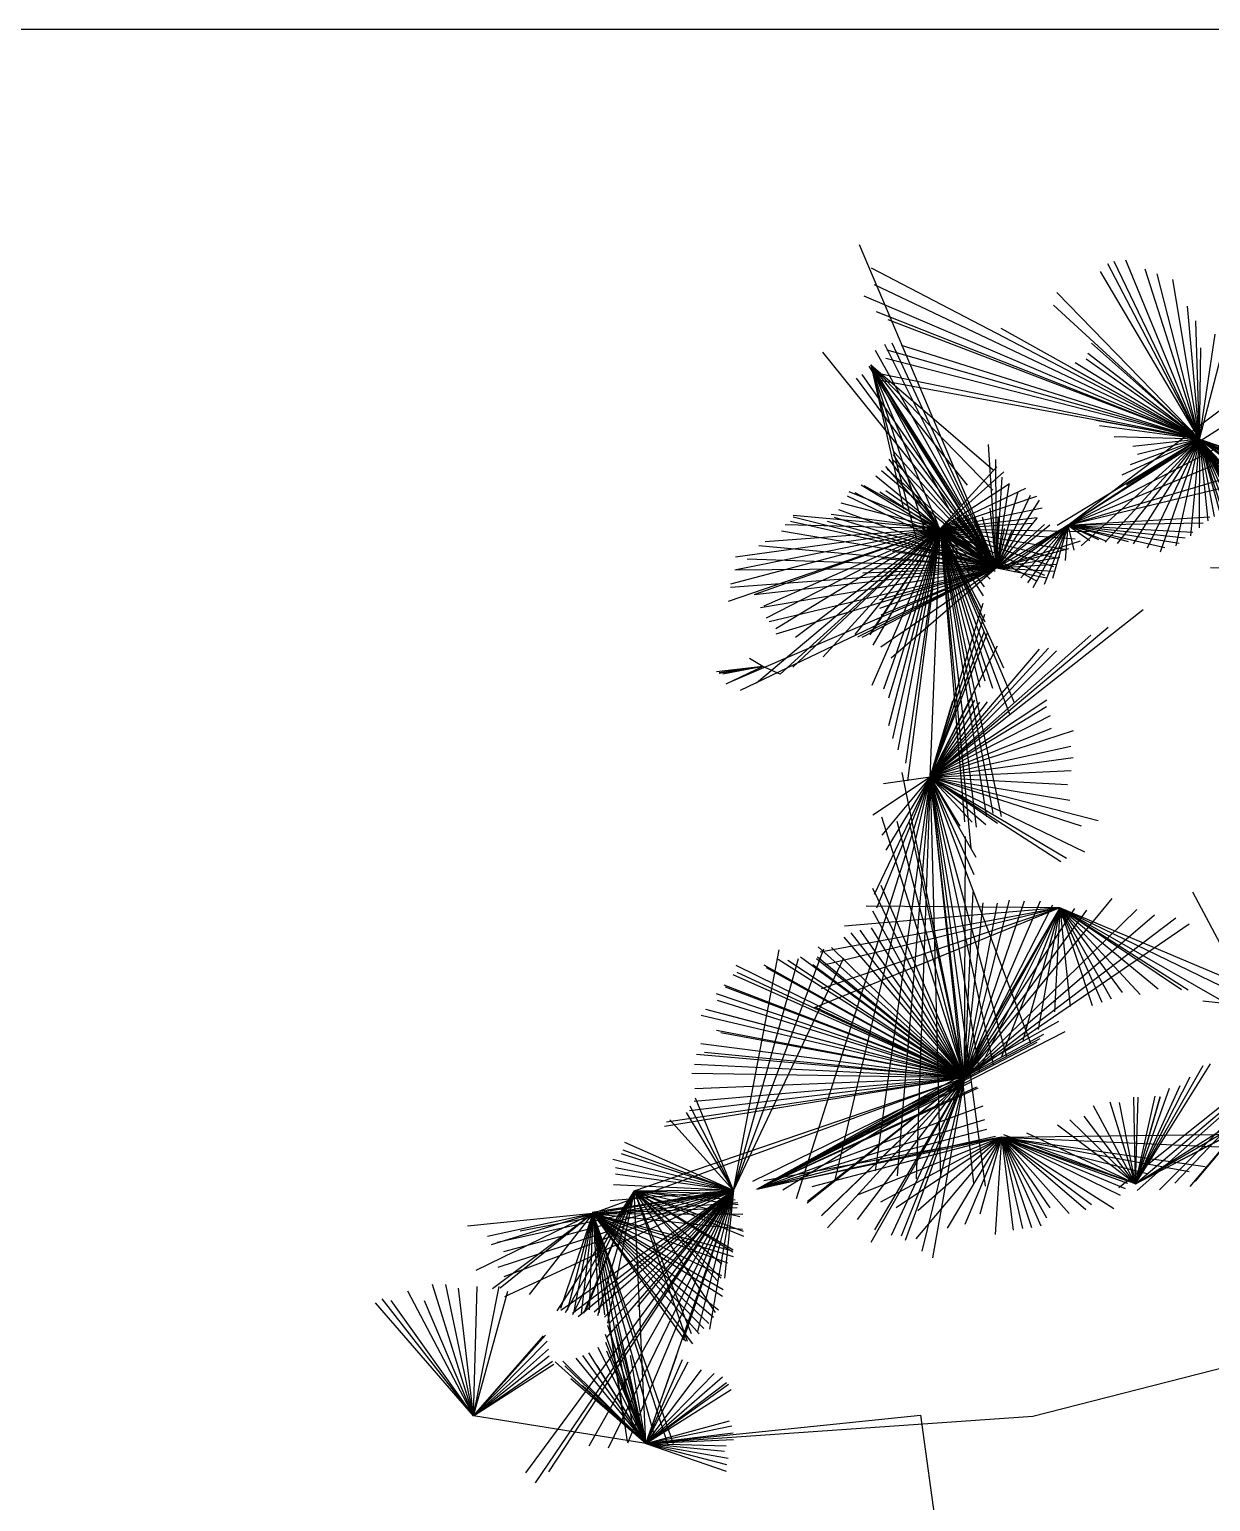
# Model space of a CAD drawing. Extents: x 447968 to 448359, y 6028019 to 6028235.
# Drawn here: x 448156.7 to 448198.6, y 6028183 to 6028235.3 of the extents above; entities that cross this region are included whole.
import ezdxf

# ---------------------------------------------------------------- set-up
doc = ezdxf.new("R2010")
doc.units = 0
doc.layers.add('BBOX', color=1, linetype='CONTINUOUS')
doc.layers.add('CENTERLINE', color=4, linetype='CONTINUOUS')

msp = doc.modelspace()

# ---------------------------------------------------------------- linework, layer by layer
at = {"layer": 'BBOX'}
for p, q in [((448359.49, 6028235.28, 172.83), (447967.5, 6028235.28, 172.83)), ((448359.49, 6028235.28, 154.47), (447967.5, 6028235.28, 154.47))]:
    msp.add_line(p, q, dxfattribs=at)
at = {"layer": 'CENTERLINE'}
for p, q in [((448191.03, 6028216.16, 157.83), (448186.56, 6028223.37, 157.25)), ((448193.56, 6028217.67, 157.54), (448198.24, 6028220.73, 156.95)), ((448198.24, 6028220.73, 156.95), (448206.89, 6028215.85, 158.23)), ((448189.03, 6028217.54, 157.86), (448183.34, 6028212.38, 158.54)), ((448188.67, 6028208.72, 157.48), (448189.03, 6028217.54, 157.86)), ((448189.03, 6028217.54, 157.86), (448191.03, 6028216.16, 157.83)), ((448191.03, 6028216.16, 157.83), (448193.56, 6028217.67, 157.54)), ((448183.34, 6028212.38, 158.54), (448182.73, 6028212.65, 158.28)), ((448189.89, 6028198.04, 157.13), (448188.67, 6028208.72, 157.48)), ((448193.28, 6028204.08, 157.16), (448189.89, 6028198.04, 157.13)), ((448199.76, 6028201.34, 157.37), (448193.28, 6028204.08, 157.16)), ((448195.97, 6028194.27, 157.22), (448203.03, 6028200.25, 156.49)), ((448206.14, 6028199.56, 157), (448195.97, 6028194.27, 157.22)), ((448189.89, 6028198.04, 157.13), (448176.69, 6028193.22, 157.5)), ((448178.15, 6028194.02, 156.73), (448189.89, 6028198.04, 157.13)), ((448191.21, 6028195.93, 157.04), (448182.52, 6028194.08, 156.87)), ((448195.97, 6028194.27, 157.22), (448191.21, 6028195.93, 157.04)), ((448176.69, 6028193.22, 157.5), (448181.69, 6028194.03, 157.6)), ((448178.57, 6028185.05, 157.85), (448178.15, 6028194.02, 156.73)), ((448181.69, 6028194.03, 157.6), (448178.57, 6028185.05, 157.85)), ((448212.65, 6028191.2, 157.47), (448192.32, 6028186.01, 157.2)), ((448172.45, 6028186.03, 157.75), (448175.01, 6028188.89, 157.78)), ((448178.57, 6028185.05, 157.85), (448172.45, 6028186.03, 157.75)), ((448178.57, 6028185.05, 157.85), (448188.33, 6028186.05, 158.83)), ((448192.32, 6028186.01, 157.2), (448178.57, 6028185.05, 157.85)), ((448188.33, 6028186.05, 158.83), (448190.7, 6028169, 158.5))]:
    msp.add_line(p, q, dxfattribs=at)
at = {"layer": 'SPLAY_SHOTS'}
for p, q in [((448191.03, 6028216.16, 157.83), (448186.16, 6028227.63, 157.09)), ((448198.24, 6028220.73, 156.95), (448186.59, 6028226.8, 157.18)), ((448198.24, 6028220.73, 156.95), (448194.73, 6028226.68, 157.06)), ((448198.24, 6028220.73, 156.95), (448194.98, 6028226.95, 157.33)), ((448198.24, 6028220.73, 156.95), (448195.21, 6028227.04, 157.36)), ((448198.24, 6028220.73, 156.95), (448195.62, 6028227.08, 157.49)), ((448198.24, 6028220.73, 156.95), (448196.31, 6028226.76, 157.52)), ((448198.24, 6028220.73, 156.95), (448186.7, 6028226.21, 157.22)), ((448198.24, 6028220.73, 156.95), (448196.74, 6028226.6, 157.49)), ((448198.24, 6028220.73, 156.95), (448197.3, 6028226.4, 157.56)), ((448198.24, 6028220.73, 156.95), (448186.33, 6028225.81, 157.31)), ((448198.24, 6028220.73, 156.95), (448193.17, 6028225.93, 156.86)), ((448198.24, 6028220.73, 156.95), (448186.77, 6028225.25, 157.34)), ((448198.24, 6028220.73, 156.95), (448193.05, 6028225.49, 156.91)), ((448198.24, 6028220.73, 156.95), (448197.81, 6028225.45, 157.62)), ((448198.24, 6028220.73, 156.95), (448187.18, 6028224.96, 157.49)), ((448198.24, 6028220.73, 156.95), (448191.19, 6028224.66, 157.19)), ((448198.24, 6028220.73, 156.95), (448198.11, 6028224.93, 157.84)), ((448191.03, 6028216.16, 157.83), (448187.06, 6028224.09, 157.33)), ((448191.03, 6028216.16, 157.83), (448187.32, 6028224.14, 157.38)), ((448198.24, 6028220.73, 156.95), (448187.66, 6028224.05, 157.55)), ((448198.24, 6028220.73, 156.95), (448194.4, 6028224.13, 157.24)), ((448198.24, 6028220.73, 156.95), (448198.8, 6028224.45, 158.04)), ((448198.24, 6028220.73, 156.95), (448199.14, 6028224.18, 158.15)), ((448191.03, 6028216.16, 157.83), (448184.86, 6028223.81, 157.47)), ((448191.03, 6028216.16, 157.83), (448186.73, 6028223.88, 157.3)), ((448198.24, 6028220.73, 156.95), (448187.1, 6028223.59, 157.65)), ((448198.24, 6028220.73, 156.95), (448187.15, 6028223.89, 157.57)), ((448198.24, 6028220.73, 156.95), (448194.22, 6028223.57, 157.36)), ((448198.24, 6028220.73, 156.95), (448194.28, 6028223.77, 157.33)), ((448198.24, 6028220.73, 156.95), (448198.29, 6028223.97, 157.69)), ((448191.03, 6028216.16, 157.83), (448186.26, 6028223.02, 157.41)), ((448191.03, 6028216.16, 157.83), (448186.5, 6028223.32, 157.28)), ((448186.56, 6028223.37, 157.25), (448187.73, 6028218.24, 157.21)), ((448186.56, 6028223.37, 157.25), (448190.91, 6028219.64, 157.42)), ((448186.56, 6028223.37, 157.25), (448190.9, 6028218.91, 157.41)), ((448186.56, 6028223.37, 157.25), (448189.99, 6028219.09, 157.4)), ((448186.56, 6028223.37, 157.25), (448189.73, 6028218.37, 157.35)), ((448186.56, 6028223.37, 157.25), (448189.41, 6028218.12, 157.35)), ((448186.56, 6028223.37, 157.25), (448188.94, 6028217.69, 157.54)), ((448186.56, 6028223.37, 157.25), (448188.5, 6028217.44, 157.48)), ((448186.56, 6028223.37, 157.25), (448188.18, 6028217.2, 157.38)), ((448198.24, 6028220.73, 156.95), (448186.81, 6028223.06, 157.66)), ((448198.24, 6028220.73, 156.95), (448193.67, 6028223.27, 157.49)), ((448198.24, 6028220.73, 156.95), (448193.83, 6028223.44, 157.38)), ((448191.03, 6028216.16, 157.83), (448186.05, 6028222.89, 157.49)), ((448198.24, 6028220.73, 156.95), (448186.9, 6028222.81, 157.79)), ((448193.56, 6028217.67, 157.54), (448199.19, 6028221.92, 157.75)), ((448193.56, 6028217.67, 157.54), (448199.6, 6028221.52, 157.84)), ((448193.56, 6028217.67, 157.54), (448200.17, 6028221.1, 157.89)), ((448198.24, 6028220.73, 156.95), (448194.56, 6028221.39, 157.81)), ((448198.24, 6028220.73, 156.95), (448194.69, 6028221.2, 157.74)), ((448191.03, 6028216.16, 157.83), (448190.74, 6028220.53, 157.87)), ((448198.24, 6028220.73, 156.95), (448193.18, 6028217.66, 157.8)), ((448193.56, 6028217.67, 157.54), (448200.94, 6028220.7, 157.91)), ((448198.24, 6028220.73, 156.95), (448194.04, 6028216.93, 158.04)), ((448198.24, 6028220.73, 156.95), (448194.89, 6028217.07, 158.03)), ((448198.24, 6028220.73, 156.95), (448195.21, 6028220.81, 157.93)), ((448198.24, 6028220.73, 156.95), (448195.32, 6028217.02, 157.91)), ((448198.24, 6028220.73, 156.95), (448195.48, 6028219.45, 157.84)), ((448198.24, 6028220.73, 156.95), (448195.65, 6028219.09, 158.2)), ((448198.24, 6028220.73, 156.95), (448195.78, 6028219.81, 157.94)), ((448198.24, 6028220.73, 156.95), (448195.87, 6028220.46, 157.83)), ((448198.24, 6028220.73, 156.95), (448195.89, 6028217.01, 157.92)), ((448198.24, 6028220.73, 156.95), (448196.04, 6028220.18, 157.86)), ((448198.24, 6028220.73, 156.95), (448196.38, 6028216.85, 157.87)), ((448198.24, 6028220.73, 156.95), (448196.84, 6028216.71, 157.95)), ((448198.24, 6028220.73, 156.95), (448197.4, 6028216.93, 157.96)), ((448198.24, 6028220.73, 156.95), (448197.92, 6028217.29, 157.99)), ((448198.24, 6028220.73, 156.95), (448198.23, 6028217.57, 157.96)), ((448198.24, 6028220.73, 156.95), (448198.54, 6028217.82, 157.99)), ((448198.24, 6028220.73, 156.95), (448198.76, 6028217.98, 158.04)), ((448198.24, 6028220.73, 156.95), (448199.1, 6028217.65, 157.75)), ((448198.24, 6028220.73, 156.95), (448199.77, 6028215.9, 157.83)), ((448198.24, 6028220.73, 156.95), (448200.07, 6028215.9, 157.96)), ((448198.24, 6028220.73, 156.95), (448200.39, 6028215.95, 157.94)), ((448198.24, 6028220.73, 156.95), (448200.7, 6028216, 157.98)), ((448198.24, 6028220.73, 156.95), (448201.38, 6028214.95, 157.62)), ((448198.24, 6028220.73, 156.95), (448202.99, 6028212.51, 157.63)), ((448198.24, 6028220.73, 156.95), (448203.48, 6028212.48, 157.63)), ((448198.24, 6028220.73, 156.95), (448203.9, 6028212.63, 157.55)), ((448198.24, 6028220.73, 156.95), (448204.33, 6028212.97, 157.53)), ((448198.24, 6028220.73, 156.95), (448204.79, 6028212.85, 157.66)), ((448198.24, 6028220.73, 156.95), (448204.97, 6028213.07, 157.66)), ((448198.24, 6028220.73, 156.95), (448204.53, 6028213.96, 157.92)), ((448198.24, 6028220.73, 156.95), (448206.34, 6028214.56, 157.11)), ((448198.24, 6028220.73, 156.95), (448206.29, 6028214.82, 158.05)), ((448198.24, 6028220.73, 156.95), (448206.77, 6028215, 157.85)), ((448198.24, 6028220.73, 156.95), (448207.09, 6028215.65, 157.97)), ((448198.24, 6028220.73, 156.95), (448207.01, 6028216.01, 157.94)), ((448198.24, 6028220.73, 156.95), (448207.58, 6028216.34, 158.01)), ((448198.24, 6028220.73, 156.95), (448208.19, 6028216.91, 158.11)), ((448198.24, 6028220.73, 156.95), (448207.73, 6028217.48, 158.11)), ((448189.03, 6028217.54, 157.86), (448187.21, 6028220.01, 157.81)), ((448191.03, 6028216.16, 157.83), (448187.32, 6028220.02, 157.83)), ((448191.03, 6028216.16, 157.83), (448187.35, 6028220.32, 157.81)), ((448189.03, 6028217.54, 157.86), (448187.37, 6028220.18, 157.88)), ((448191.03, 6028216.16, 157.83), (448191.01, 6028220, 157.9)), ((448193.56, 6028217.67, 157.54), (448201.77, 6028220.11, 157.85)), ((448193.56, 6028217.67, 157.54), (448202.59, 6028219.85, 157.81)), ((448189.03, 6028217.54, 157.86), (448186.74, 6028219.41, 157.76)), ((448191.03, 6028216.16, 157.83), (448186.94, 6028219.6, 157.82)), ((448189.03, 6028217.54, 157.86), (448187.1, 6028219.76, 157.82)), ((448191.03, 6028216.16, 157.83), (448187.14, 6028219.66, 157.8)), ((448189.03, 6028217.54, 157.86), (448191.04, 6028219.74, 157.86)), ((448189.03, 6028217.54, 157.86), (448191.29, 6028219.56, 157.84)), ((448191.03, 6028216.16, 157.83), (448191.23, 6028219.38, 157.93)), ((448189.03, 6028217.54, 157.86), (448185.8, 6028218.85, 158.24)), ((448191.03, 6028216.16, 157.83), (448186.01, 6028218.82, 158.28)), ((448191.03, 6028216.16, 157.83), (448186.22, 6028219.09, 158.37)), ((448189.03, 6028217.54, 157.86), (448186.33, 6028219.07, 158.1)), ((448191.03, 6028216.16, 157.83), (448186.88, 6028218.84, 158.22)), ((448191.03, 6028216.16, 157.83), (448187.1, 6028218.89, 158.14)), ((448189.03, 6028217.54, 157.86), (448191.49, 6028219.15, 157.87)), ((448189.03, 6028217.54, 157.86), (448192.07, 6028218.98, 157.79)), ((448191.03, 6028216.16, 157.83), (448191.48, 6028219.12, 157.91)), ((448191.03, 6028216.16, 157.83), (448191.8, 6028218.85, 157.83)), ((448189.03, 6028217.54, 157.86), (448185.51, 6028218.45, 158.19)), ((448191.03, 6028216.16, 157.83), (448185.73, 6028218.7, 158.33)), ((448189.03, 6028217.54, 157.86), (448192.46, 6028218.7, 157.76)), ((448189.03, 6028217.54, 157.86), (448192.65, 6028218.28, 157.7)), ((448191.03, 6028216.16, 157.83), (448190.8, 6028218.27, 157.7)), ((448191.03, 6028216.16, 157.83), (448192.24, 6028218.73, 157.8)), ((448191.03, 6028216.16, 157.83), (448192.56, 6028218.56, 157.7)), ((448191.03, 6028216.16, 157.83), (448183.71, 6028217.8, 158.08)), ((448189.03, 6028217.54, 157.86), (448183.8, 6028218.01, 158.22)), ((448191.03, 6028216.16, 157.83), (448183.8, 6028217.96, 158.1)), ((448191.03, 6028216.16, 157.83), (448185.03, 6028217.8, 158.35)), ((448189.03, 6028217.54, 157.86), (448185.16, 6028218.05, 158.22)), ((448191.03, 6028216.16, 157.83), (448185.27, 6028217.94, 158.4)), ((448191.03, 6028216.16, 157.83), (448185.43, 6028218.22, 158.38)), ((448189.03, 6028217.54, 157.86), (448192.47, 6028217.94, 157.72)), ((448191.03, 6028216.16, 157.83), (448189.48, 6028217.83, 157.72)), ((448191.03, 6028216.16, 157.83), (448189.66, 6028217.94, 157.61)), ((448191.03, 6028216.16, 157.83), (448189.92, 6028218.02, 157.55)), ((448191.03, 6028216.16, 157.83), (448190.22, 6028217.94, 157.59)), ((448191.03, 6028216.16, 157.83), (448190.53, 6028217.95, 157.66)), ((448191.03, 6028216.16, 157.83), (448191.09, 6028217.97, 157.69)), ((448191.03, 6028216.16, 157.83), (448192.48, 6028217.92, 157.84)), ((448193.56, 6028217.67, 157.54), (448198.61, 6028217.97, 158.05)), ((448193.56, 6028217.67, 157.54), (448198.37, 6028217.75, 158.01)), ((448189.03, 6028217.54, 157.86), (448181.5, 6028214.96, 158.53)), ((448189.03, 6028217.54, 157.86), (448181.58, 6028215.57, 158.42)), ((448189.03, 6028217.54, 157.86), (448181.76, 6028216.53, 158.33)), ((448189.03, 6028217.54, 157.86), (448181.78, 6028216.08, 158.37)), ((448189.03, 6028217.54, 157.86), (448182.44, 6028215.21, 158.25)), ((448189.03, 6028217.54, 157.86), (448182.5, 6028212.06, 158.59)), ((448189.03, 6028217.54, 157.86), (448182.76, 6028214.79, 158.32)), ((448189.03, 6028217.54, 157.86), (448182.81, 6028217.08, 158.27)), ((448189.03, 6028217.54, 157.86), (448182.84, 6028214.37, 158.41)), ((448189.03, 6028217.54, 157.86), (448183.19, 6028213.99, 158.49)), ((448191.03, 6028216.16, 157.83), (448183.39, 6028217.46, 158.15)), ((448189.03, 6028217.54, 157.86), (448183.52, 6028217.68, 158.18)), ((448189.03, 6028217.54, 157.86), (448183.79, 6028212.62, 158.48)), ((448189.03, 6028217.54, 157.86), (448183.89, 6028213.68, 158.35)), ((448189.03, 6028217.54, 157.86), (448184.87, 6028212.99, 158.5)), ((448189.03, 6028217.54, 157.86), (448186, 6028213.79, 158.38)), ((448189.03, 6028217.54, 157.86), (448186.53, 6028213.77, 158.44)), ((448189.03, 6028217.54, 157.86), (448186.55, 6028213.84, 157.15)), ((448189.03, 6028217.54, 157.86), (448186.6, 6028211.97, 156.77)), ((448189.03, 6028217.54, 157.86), (448186.64, 6028213.41, 156.98)), ((448189.03, 6028217.54, 157.86), (448187.01, 6028211.84, 156.91)), ((448189.03, 6028217.54, 157.86), (448187.19, 6028211.52, 156.91)), ((448189.03, 6028217.54, 157.86), (448187.19, 6028210.54, 156.79)), ((448189.03, 6028217.54, 157.86), (448187.33, 6028210.09, 156.98)), ((448189.03, 6028217.54, 157.86), (448187.52, 6028209.69, 156.95)), ((448189.03, 6028217.54, 157.86), (448187.8, 6028209.22, 156.95)), ((448189.03, 6028217.54, 157.86), (448187.87, 6028208.59, 156.93)), ((448189.03, 6028217.54, 157.86), (448192.31, 6028217.74, 157.76)), ((448189.03, 6028217.54, 157.86), (448189.89, 6028207.13, 157.01)), ((448189.03, 6028217.54, 157.86), (448190.12, 6028206.19, 156.91)), ((448189.03, 6028217.54, 157.86), (448190.31, 6028206.94, 156.97)), ((448189.03, 6028217.54, 157.86), (448190.67, 6028207.31, 156.83)), ((448189.03, 6028217.54, 157.86), (448190.9, 6028207.44, 156.89)), ((448189.03, 6028217.54, 157.86), (448191.2, 6028207.32, 156.9)), ((448189.03, 6028217.54, 157.86), (448190.44, 6028211.91, 157.35)), ((448189.03, 6028217.54, 157.86), (448190.62, 6028212.14, 157.38)), ((448189.03, 6028217.54, 157.86), (448190.89, 6028211.88, 157.28)), ((448189.03, 6028217.54, 157.86), (448191.49, 6028210.96, 157.16)), ((448189.03, 6028217.54, 157.86), (448191.66, 6028211.37, 157.21)), ((448189.03, 6028217.54, 157.86), (448191.28, 6028212.6, 157.32)), ((448189.03, 6028217.54, 157.86), (448190.61, 6028214.24, 157.56)), ((448189.03, 6028217.54, 157.86), (448190.49, 6028214.73, 157.73)), ((448189.03, 6028217.54, 157.86), (448190.56, 6028215.16, 157.75)), ((448189.03, 6028217.54, 157.86), (448190.59, 6028215.48, 157.76)), ((448189.03, 6028217.54, 157.86), (448190.81, 6028215.75, 157.72)), ((448189.03, 6028217.54, 157.86), (448190.98, 6028216.04, 157.74)), ((448189.03, 6028217.54, 157.86), (448191.07, 6028216.2, 157.75)), ((448189.03, 6028217.54, 157.86), (448191.47, 6028216.13, 157.75)), ((448189.03, 6028217.54, 157.86), (448192.43, 6028215.7, 157.63)), ((448189.03, 6028217.54, 157.86), (448192.74, 6028215.89, 157.69)), ((448189.03, 6028217.54, 157.86), (448193.06, 6028216.2, 157.73)), ((448189.03, 6028217.54, 157.86), (448193.19, 6028216.5, 157.69)), ((448189.03, 6028217.54, 157.86), (448193.46, 6028216.82, 157.61)), ((448189.03, 6028217.54, 157.86), (448193.83, 6028217.19, 157.61)), ((448189.03, 6028217.54, 157.86), (448194.3, 6028217.45, 157.6)), ((448191.03, 6028216.16, 157.83), (448189.14, 6028217.55, 157.78)), ((448191.03, 6028216.16, 157.83), (448189.18, 6028217.25, 157.61)), ((448191.03, 6028216.16, 157.83), (448189.32, 6028217.61, 157.71)), ((448191.03, 6028216.16, 157.83), (448192.73, 6028217.69, 157.72)), ((448191.03, 6028216.16, 157.83), (448192.93, 6028217.68, 157.92)), ((448191.03, 6028216.16, 157.83), (448191.31, 6028217.55, 157.45)), ((448191.03, 6028216.16, 157.83), (448191.59, 6028217.48, 157.47)), ((448193.56, 6028217.67, 157.54), (448191.25, 6028216.13, 157.74)), ((448193.56, 6028217.67, 157.54), (448191.4, 6028216.09, 157.72)), ((448193.56, 6028217.67, 157.54), (448191.67, 6028216, 157.75)), ((448193.56, 6028217.67, 157.54), (448191.89, 6028215.8, 157.61)), ((448193.56, 6028217.67, 157.54), (448192.13, 6028215.62, 157.59)), ((448193.56, 6028217.67, 157.54), (448192.32, 6028215.44, 157.6)), ((448193.56, 6028217.67, 157.54), (448192.72, 6028215.56, 157.62)), ((448193.56, 6028217.67, 157.54), (448193.02, 6028215.77, 157.7)), ((448193.56, 6028217.67, 157.54), (448193.47, 6028216.41, 157.84)), ((448193.56, 6028217.67, 157.54), (448193.78, 6028216.78, 157.95)), ((448193.56, 6028217.67, 157.54), (448194.34, 6028217.13, 158)), ((448193.56, 6028217.67, 157.54), (448194.65, 6028217.16, 157.97)), ((448193.56, 6028217.67, 157.54), (448194.94, 6028217.1, 158.03)), ((448193.56, 6028217.67, 157.54), (448195.71, 6028217.09, 157.78)), ((448193.56, 6028217.67, 157.54), (448197.01, 6028216.88, 157.9)), ((448193.56, 6028217.67, 157.54), (448197.52, 6028217.03, 157.95)), ((448193.56, 6028217.67, 157.54), (448197.73, 6028217.22, 157.97)), ((448193.56, 6028217.67, 157.54), (448198, 6028217.42, 157.99)), ((448191.03, 6028216.16, 157.83), (448182.59, 6028216.93, 158.32)), ((448191.03, 6028216.16, 157.83), (448187.34, 6028216.74, 157.56)), ((448191.03, 6028216.16, 157.83), (448188.34, 6028216.86, 157.54)), ((448191.03, 6028216.16, 157.83), (448188.43, 6028216.79, 157.54)), ((448191.03, 6028216.16, 157.83), (448188.82, 6028217.04, 157.55)), ((448191.03, 6028216.16, 157.83), (448194.01, 6028217.11, 157.76)), ((448191.03, 6028216.16, 157.83), (448193.6, 6028216.84, 157.79)), ((448191.03, 6028216.16, 157.83), (448182.17, 6028216.46, 158.31)), ((448191.03, 6028216.16, 157.83), (448186.98, 6028216.47, 157.56)), ((448191.03, 6028216.16, 157.83), (448193.28, 6028216.53, 157.75)), ((448191.03, 6028216.16, 157.83), (448193.17, 6028216.28, 157.72)), ((448191.03, 6028216.16, 157.83), (448181.58, 6028215.45, 158.18)), ((448191.03, 6028216.16, 157.83), (448181.59, 6028212.1, 158.46)), ((448191.03, 6028216.16, 157.83), (448181.73, 6028216.07, 158.27)), ((448191.03, 6028216.16, 157.83), (448181.92, 6028211.8, 158.52)), ((448191.03, 6028216.16, 157.83), (448182.42, 6028215.2, 158.09)), ((448191.03, 6028216.16, 157.83), (448182.64, 6028214.73, 158.05)), ((448191.03, 6028216.16, 157.83), (448182.95, 6028214.24, 158.16)), ((448191.03, 6028216.16, 157.83), (448183.19, 6028213.8, 158.21)), ((448191.03, 6028216.16, 157.83), (448186.09, 6028213.69, 158.27)), ((448191.03, 6028216.16, 157.83), (448186.24, 6028213.68, 158.14)), ((448191.03, 6028216.16, 157.83), (448186.28, 6028215.96, 157.57)), ((448191.03, 6028216.16, 157.83), (448186.52, 6028215.39, 157.56)), ((448191.03, 6028216.16, 157.83), (448186.87, 6028215.02, 157.67)), ((448191.03, 6028216.16, 157.83), (448186.87, 6028214.71, 157.85)), ((448191.03, 6028216.16, 157.83), (448186.92, 6028214.47, 157.76)), ((448191.03, 6028216.16, 157.83), (448186.92, 6028213.34, 158.1)), ((448191.03, 6028216.16, 157.83), (448187.29, 6028212.95, 158.06)), ((448191.03, 6028216.16, 157.83), (448192.81, 6028215.8, 157.63)), ((448191.03, 6028216.16, 157.83), (448193.05, 6028216.04, 157.69)), ((448195.97, 6028194.27, 157.22), (448232.71, 6028215.74, 154.47)), ((448206.89, 6028215.85, 158.23), (448198.63, 6028216.16, 158.03)), ((448188.67, 6028208.72, 157.48), (448190.55, 6028214.9, 157.28)), ((448188.67, 6028208.72, 157.48), (448196.24, 6028214.68, 157.77)), ((448188.67, 6028208.72, 157.48), (448190.61, 6028214.51, 157.37)), ((448188.67, 6028208.72, 157.48), (448195, 6028214.05, 157.69)), ((448188.67, 6028208.72, 157.48), (448190.59, 6028213.88, 157.3)), ((448188.67, 6028208.72, 157.48), (448190.71, 6028213.85, 157.33)), ((448188.67, 6028208.72, 157.48), (448194.38, 6028213.76, 157.75)), ((448188.67, 6028208.72, 157.48), (448191.06, 6028213.38, 157.3)), ((448188.67, 6028208.72, 157.48), (448192.88, 6028213.3, 157.48)), ((448188.67, 6028208.72, 157.48), (448192.56, 6028213.26, 157.46)), ((448188.67, 6028208.72, 157.48), (448193.16, 6028213.2, 157.58)), ((448182.73, 6028212.65, 158.28), (448181.08, 6028212.46, 157.59)), ((448182.73, 6028212.65, 158.28), (448181.17, 6028212.43, 157.52)), ((448182.73, 6028212.65, 158.28), (448181.18, 6028212.4, 157.52)), ((448182.73, 6028212.65, 158.28), (448181.31, 6028212.38, 157.6)), ((448182.73, 6028212.65, 158.28), (448181.41, 6028212.02, 157.64)), ((448182.73, 6028212.65, 158.28), (448181.69, 6028212.52, 158.22)), ((448182.73, 6028212.65, 158.28), (448182.25, 6028212.93, 158.24)), ((448188.67, 6028208.72, 157.48), (448190.18, 6028211.61, 157.21)), ((448188.67, 6028208.72, 157.48), (448192.82, 6028211.46, 157.69)), ((448188.67, 6028208.72, 157.48), (448190.26, 6028211.45, 157.35)), ((448188.67, 6028208.72, 157.48), (448189.48, 6028211.43, 157.44)), ((448188.67, 6028208.72, 157.48), (448190.71, 6028211.4, 157.31)), ((448188.67, 6028208.72, 157.48), (448190.44, 6028211.38, 157.34)), ((448188.67, 6028208.72, 157.48), (448192.8, 6028211.23, 157.75)), ((448188.67, 6028208.72, 157.48), (448192.95, 6028210.91, 157.74)), ((448188.67, 6028208.72, 157.48), (448192.98, 6028210.46, 157.82)), ((448188.67, 6028208.72, 157.48), (448193.77, 6028210.37, 158)), ((448188.67, 6028208.72, 157.48), (448193.67, 6028209.82, 157.97)), ((448188.67, 6028208.72, 157.48), (448193.75, 6028209.42, 157.95)), ((448189.89, 6028198.04, 157.13), (448187.68, 6028208.88, 157.31)), ((448188.67, 6028208.72, 157.48), (448193.68, 6028208.95, 157.91)), ((448188.67, 6028208.72, 157.48), (448183.91, 6028193.74, 156.85)), ((448188.67, 6028208.72, 157.48), (448185.28, 6028194.41, 156.74)), ((448188.67, 6028208.72, 157.48), (448186.63, 6028207.37, 157.13)), ((448188.67, 6028208.72, 157.48), (448186.68, 6028204.55, 157.15)), ((448188.67, 6028208.72, 157.48), (448186.72, 6028194.73, 156.82)), ((448188.67, 6028208.72, 157.48), (448186.77, 6028204.07, 157.32)), ((448188.67, 6028208.72, 157.48), (448186.96, 6028206.66, 157.15)), ((448188.67, 6028208.72, 157.48), (448187.02, 6028208.48, 157.24)), ((448188.67, 6028208.72, 157.48), (448187.1, 6028206.13, 157.1)), ((448188.67, 6028208.72, 157.48), (448187.5, 6028194.56, 156.91)), ((448188.67, 6028208.72, 157.48), (448188.17, 6028194.45, 156.91)), ((448188.67, 6028208.72, 157.48), (448189.04, 6028194.54, 156.87)), ((448188.67, 6028208.72, 157.48), (448190.21, 6028194.28, 156.8)), ((448188.67, 6028208.72, 157.48), (448190.63, 6028194.19, 156.92)), ((448188.67, 6028208.72, 157.48), (448190.42, 6028198.24, 156.98)), ((448188.67, 6028208.72, 157.48), (448190.91, 6028198.51, 156.79)), ((448188.67, 6028208.72, 157.48), (448191.38, 6028198.8, 156.62)), ((448188.67, 6028208.72, 157.48), (448192.25, 6028199.24, 156.95)), ((448188.67, 6028208.72, 157.48), (448190.22, 6028205.26, 157.16)), ((448188.67, 6028208.72, 157.48), (448190.29, 6028205.88, 157.01)), ((448188.67, 6028208.72, 157.48), (448189.73, 6028206.98, 157.32)), ((448188.67, 6028208.72, 157.48), (448190.16, 6028207.12, 157.43)), ((448188.67, 6028208.72, 157.48), (448190.65, 6028207.04, 157.44)), ((448188.67, 6028208.72, 157.48), (448191.07, 6028207.08, 157.51)), ((448188.67, 6028208.72, 157.48), (448193.31, 6028205.72, 157.67)), ((448188.67, 6028208.72, 157.48), (448193.52, 6028205.84, 157.6)), ((448188.67, 6028208.72, 157.48), (448194.16, 6028206.07, 157.55)), ((448188.67, 6028208.72, 157.48), (448194.04, 6028206.99, 157.61)), ((448188.67, 6028208.72, 157.48), (448194.64, 6028207.18, 157.7)), ((448188.67, 6028208.72, 157.48), (448193.64, 6028207.9, 157.66)), ((448188.67, 6028208.72, 157.48), (448193.55, 6028208.46, 157.8)), ((448189.89, 6028198.04, 157.13), (448186.95, 6028207.3, 157.73)), ((448189.89, 6028198.04, 157.13), (448187.5, 6028207.14, 157.71)), ((448189.89, 6028198.04, 157.13), (448187.94, 6028207.11, 157.75)), ((448189.89, 6028198.04, 157.13), (448189.93, 6028206.61, 157.19)), ((448189.89, 6028198.04, 157.13), (448186.64, 6028204.76, 157.48)), ((448189.89, 6028198.04, 157.13), (448186.93, 6028204.87, 157.52)), ((448189.89, 6028198.04, 157.13), (448190.2, 6028204.65, 157.25)), ((448189.89, 6028198.04, 157.13), (448195.14, 6028204.41, 157.48)), ((448189.89, 6028198.04, 157.13), (448191.49, 6028204.35, 157.26)), ((448189.89, 6028198.04, 157.13), (448192.59, 6028204.32, 157.33)), ((448189.89, 6028198.04, 157.13), (448192.03, 6028204.32, 157.29)), ((448189.89, 6028198.04, 157.13), (448190.56, 6028204.25, 157.27)), ((448189.89, 6028198.04, 157.13), (448191.06, 6028204.24, 157.31)), ((448189.89, 6028198.04, 157.13), (448193.03, 6028204.18, 157.32)), ((448199.76, 6028201.34, 157.37), (448198.01, 6028204.63, 157.9)), ((448193.28, 6028204.08, 157.16), (448184.53, 6028200.51, 157.26)), ((448193.28, 6028204.08, 157.16), (448184.76, 6028202.5, 157.39)), ((448193.28, 6028204.08, 157.16), (448184.8, 6028201.2, 157.29)), ((448193.28, 6028204.08, 157.16), (448184.9, 6028202.04, 157.37)), ((448193.28, 6028204.08, 157.16), (448185.63, 6028203.42, 157.32)), ((448193.28, 6028204.08, 157.16), (448186.4, 6028204.13, 157.37)), ((448189.89, 6028198.04, 157.13), (448186.63, 6028203.96, 157.45)), ((448189.89, 6028198.04, 157.13), (448193.81, 6028204.05, 157.32)), ((448189.89, 6028198.04, 157.13), (448196.02, 6028204.02, 157.33)), ((448189.89, 6028198.04, 157.13), (448194.24, 6028203.99, 157.43)), ((448189.89, 6028198.04, 157.13), (448196.64, 6028203.83, 157.44)), ((448189.89, 6028198.04, 157.13), (448197.4, 6028203.72, 157.54)), ((448193.28, 6028204.08, 157.16), (448189.93, 6028198.33, 157.71)), ((448193.28, 6028204.08, 157.16), (448190.49, 6028198.49, 157.7)), ((448193.28, 6028204.08, 157.16), (448191.2, 6028198.76, 157.72)), ((448193.28, 6028204.08, 157.16), (448191.96, 6028199.36, 157.65)), ((448193.28, 6028204.08, 157.16), (448192.51, 6028199.76, 157.58)), ((448193.28, 6028204.08, 157.16), (448193.09, 6028200.38, 157.53)), ((448193.28, 6028204.08, 157.16), (448193.65, 6028200.57, 157.52)), ((448193.28, 6028204.08, 157.16), (448193.36, 6028203.71, 157.21)), ((448193.28, 6028204.08, 157.16), (448194.43, 6028200.61, 157.15)), ((448193.28, 6028204.08, 157.16), (448194.77, 6028200.73, 157.08)), ((448193.28, 6028204.08, 157.16), (448195.1, 6028200.84, 157.1)), ((448193.28, 6028204.08, 157.16), (448195.5, 6028201.07, 157.12)), ((448193.28, 6028204.08, 157.16), (448196.13, 6028201, 157.13)), ((448193.28, 6028204.08, 157.16), (448196.77, 6028201.2, 157.19)), ((448193.28, 6028204.08, 157.16), (448197.6, 6028201.17, 157.24)), ((448193.28, 6028204.08, 157.16), (448197.84, 6028201.16, 157.25)), ((448193.28, 6028204.08, 157.16), (448199.02, 6028200.79, 157.31)), ((448193.28, 6028204.08, 157.16), (448200.39, 6028200.63, 157.4)), ((448189.89, 6028198.04, 157.13), (448185.87, 6028203.19, 157.6)), ((448189.89, 6028198.04, 157.13), (448186.18, 6028203.28, 157.52)), ((448189.89, 6028198.04, 157.13), (448186.59, 6028203.37, 157.47)), ((448189.89, 6028198.04, 157.13), (448197.88, 6028203.51, 157.32)), ((448181.69, 6028194.03, 157.6), (448184.89, 6028202.62, 157.89)), ((448181.69, 6028194.03, 157.6), (448183.31, 6028202.59, 157.52)), ((448189.89, 6028198.04, 157.13), (448184.69, 6028202.69, 157.83)), ((448189.89, 6028198.04, 157.13), (448185.17, 6028202.67, 157.75)), ((448189.89, 6028198.04, 157.13), (448185.62, 6028203.03, 157.68)), ((448181.69, 6028194.03, 157.6), (448185.6, 6028202.3, 157.81)), ((448181.69, 6028194.03, 157.6), (448183.99, 6028202.28, 157.82)), ((448189.89, 6028198.04, 157.13), (448183.27, 6028202.24, 158.14)), ((448189.89, 6028198.04, 157.13), (448183.61, 6028202.2, 158.03)), ((448189.89, 6028198.04, 157.13), (448184.07, 6028202.32, 158.01)), ((448189.89, 6028198.04, 157.13), (448184.64, 6028202.26, 157.85)), ((448189.89, 6028198.04, 157.13), (448184.67, 6028202.32, 157.96)), ((448189.89, 6028198.04, 157.13), (448181.67, 6028201.7, 158.09)), ((448189.89, 6028198.04, 157.13), (448181.78, 6028202.03, 158.02)), ((448189.89, 6028198.04, 157.13), (448181.82, 6028201.78, 158.22)), ((448189.89, 6028198.04, 157.13), (448182.78, 6028202.04, 158.08)), ((448189.89, 6028198.04, 157.13), (448182.86, 6028201.95, 158.16)), ((448189.89, 6028198.04, 157.13), (448184.5, 6028202.05, 157.87)), ((448189.89, 6028198.04, 157.13), (448181.08, 6028201.02, 158.19)), ((448189.89, 6028198.04, 157.13), (448181.35, 6028201.33, 158.14)), ((448189.89, 6028198.04, 157.13), (448181.4, 6028201.26, 158.09)), ((448189.89, 6028198.04, 157.13), (448181.12, 6028200.79, 158)), ((448189.89, 6028198.04, 157.13), (448184.61, 6028200.54, 158.74)), ((448203.03, 6028200.25, 156.49), (448198.36, 6028200.76, 156.78)), ((448189.89, 6028198.04, 157.13), (448180.54, 6028200.25, 157.72)), ((448189.89, 6028198.04, 157.13), (448180.7, 6028200.47, 157.65)), ((448189.89, 6028198.04, 157.13), (448181.34, 6028200.3, 157.86)), ((448182.52, 6028194.08, 156.87), (448193.24, 6028200.05, 156.97)), ((448203.03, 6028200.25, 156.49), (448195.38, 6028194.13, 157.54)), ((448203.03, 6028200.25, 156.49), (448196.03, 6028194.04, 157.49)), ((448203.03, 6028200.25, 156.49), (448196.82, 6028194.06, 157.51)), ((448203.03, 6028200.25, 156.49), (448197.36, 6028194.3, 157.56)), ((448203.03, 6028200.25, 156.49), (448197.9, 6028194.18, 157.61)), ((448203.03, 6028200.25, 156.49), (448198.09, 6028194.37, 157.81)), ((448189.89, 6028198.04, 157.13), (448181.08, 6028199.72, 157.71)), ((448189.89, 6028198.04, 157.13), (448181.24, 6028199.64, 157.84)), ((448182.52, 6028194.08, 156.87), (448193.47, 6028199.68, 157.08)), ((448182.52, 6028194.08, 156.87), (448192.71, 6028199.59, 156.95)), ((448189.89, 6028198.04, 157.13), (448180.53, 6028199.25, 157.69)), ((448189.89, 6028198.04, 157.13), (448180.65, 6028198.94, 157.83)), ((448182.52, 6028194.08, 156.87), (448192.58, 6028199.43, 157.02)), ((448182.52, 6028194.08, 156.87), (448192.48, 6028199.31, 156.94)), ((448189.89, 6028198.04, 157.13), (448180.3, 6028198.51, 157.69)), ((448189.89, 6028198.04, 157.13), (448180.37, 6028198.87, 157.67)), ((448195.97, 6028194.27, 157.22), (448198.63, 6028198.54, 157.89)), ((448195.97, 6028194.27, 157.22), (448198.37, 6028198.48, 157.82)), ((448189.89, 6028198.04, 157.13), (448179.23, 6028196.31, 157.68)), ((448189.89, 6028198.04, 157.13), (448179.3, 6028196.46, 157.66)), ((448189.89, 6028198.04, 157.13), (448180.12, 6028196.86, 157.68)), ((448189.89, 6028198.04, 157.13), (448180.21, 6028198.19, 157.67)), ((448189.89, 6028198.04, 157.13), (448180.29, 6028197.2, 157.69)), ((448189.89, 6028198.04, 157.13), (448180.31, 6028197.65, 157.65)), ((448189.89, 6028198.04, 157.13), (448182.36, 6028194.35, 158.03)), ((448182.52, 6028194.08, 156.87), (448190.13, 6028197.89, 157.01)), ((448189.89, 6028198.04, 157.13), (448183.44, 6028194.05, 157.9)), ((448189.89, 6028198.04, 157.13), (448184.3, 6028193.59, 157.88)), ((448189.89, 6028198.04, 157.13), (448184.31, 6028193.65, 157.92)), ((448189.89, 6028198.04, 157.13), (448184.81, 6028193.14, 158)), ((448189.89, 6028198.04, 157.13), (448184.82, 6028193.16, 158.06)), ((448189.89, 6028198.04, 157.13), (448185.02, 6028192.71, 158.06)), ((448189.89, 6028198.04, 157.13), (448186.08, 6028193, 157.96)), ((448189.89, 6028198.04, 157.13), (448186.57, 6028192.19, 158.1)), ((448189.89, 6028198.04, 157.13), (448186.7, 6028192.64, 158.03)), ((448189.89, 6028198.04, 157.13), (448187.29, 6028192.44, 158.05)), ((448189.89, 6028198.04, 157.13), (448187.64, 6028192.41, 158.09)), ((448189.89, 6028198.04, 157.13), (448187.78, 6028192.26, 158.12)), ((448189.89, 6028198.04, 157.13), (448188.38, 6028191.88, 158.23)), ((448189.89, 6028198.04, 157.13), (448188.76, 6028191.64, 158.27)), ((448195.97, 6028194.27, 157.22), (448202.2, 6028198.18, 156.74)), ((448195.97, 6028194.27, 157.22), (448197.91, 6028198.07, 157.69)), ((448182.52, 6028194.08, 156.87), (448190.33, 6028197.72, 157)), ((448182.52, 6028194.08, 156.87), (448190.38, 6028197.68, 156.96)), ((448195.97, 6028194.27, 157.22), (448202.66, 6028197.8, 156.72)), ((448195.97, 6028194.27, 157.22), (448197.55, 6028197.76, 157.62)), ((448195.97, 6028194.27, 157.22), (448197.18, 6028197.67, 157.56)), ((448195.97, 6028194.27, 157.22), (448196.67, 6028197.39, 157.47)), ((448195.97, 6028194.27, 157.22), (448196.86, 6028197.37, 157.49)), ((448195.97, 6028194.27, 157.22), (448196.84, 6028197.36, 157.37)), ((448181.69, 6028194.03, 157.6), (448180.15, 6028197.03, 157.66)), ((448181.69, 6028194.03, 157.6), (448180.33, 6028197.31, 157.71)), ((448182.52, 6028194.08, 156.87), (448190.55, 6028197.04, 156.96)), ((448195.97, 6028194.27, 157.22), (448194.47, 6028197.04, 157.2)), ((448195.97, 6028194.27, 157.22), (448195.07, 6028197.17, 157.29)), ((448195.97, 6028194.27, 157.22), (448195.4, 6028197.16, 157.34)), ((448195.97, 6028194.27, 157.22), (448195.91, 6028197.35, 157.36)), ((448195.97, 6028194.27, 157.22), (448196.06, 6028197.35, 157.37)), ((448181.69, 6028194.03, 157.6), (448179.42, 6028196.54, 157.51)), ((448181.69, 6028194.03, 157.6), (448180.01, 6028196.8, 157.65)), ((448182.52, 6028194.08, 156.87), (448190.62, 6028196.56, 156.97)), ((448195.97, 6028194.27, 157.22), (448193.2, 6028196.36, 157.11)), ((448195.97, 6028194.27, 157.22), (448193.63, 6028196.55, 157.14)), ((448195.97, 6028194.27, 157.22), (448194.14, 6028196.67, 157.12)), ((448182.52, 6028194.08, 156.87), (448190.69, 6028196.21, 157.04)), ((448182.52, 6028194.08, 156.87), (448190.99, 6028195.96, 157.17)), ((448191.21, 6028195.93, 157.04), (448182.76, 6028194.38, 157.29)), ((448191.21, 6028195.93, 157.04), (448184.47, 6028194.16, 157.3)), ((448191.21, 6028195.93, 157.04), (448186.11, 6028193.88, 157.19)), ((448191.21, 6028195.93, 157.04), (448186.91, 6028193.62, 157.45)), ((448191.21, 6028195.93, 157.04), (448187.46, 6028193.42, 157.41)), ((448191.21, 6028195.93, 157.04), (448188.16, 6028192.32, 157.53)), ((448191.21, 6028195.93, 157.04), (448188.23, 6028193.31, 157.37)), ((448191.21, 6028195.93, 157.04), (448189.28, 6028192.7, 157.31)), ((448191.21, 6028195.93, 157.04), (448189.91, 6028192.83, 157.3)), ((448191.21, 6028195.93, 157.04), (448190.44, 6028193.2, 157.26)), ((448191.21, 6028195.93, 157.04), (448190.98, 6028192.47, 157.38)), ((448191.21, 6028195.93, 157.04), (448200.23, 6028196.04, 157.19)), ((448191.21, 6028195.93, 157.04), (448191.62, 6028192.62, 157.45)), ((448191.21, 6028195.93, 157.04), (448191.95, 6028192.68, 157.5)), ((448191.21, 6028195.93, 157.04), (448192.27, 6028192.72, 157.54)), ((448191.21, 6028195.93, 157.04), (448192.6, 6028192.78, 157.53)), ((448191.21, 6028195.93, 157.04), (448192.81, 6028193.06, 157.43)), ((448191.21, 6028195.93, 157.04), (448192.93, 6028193.42, 157.39)), ((448191.21, 6028195.93, 157.04), (448193.61, 6028193.22, 157.37)), ((448191.21, 6028195.93, 157.04), (448194.2, 6028193.36, 157.38)), ((448191.21, 6028195.93, 157.04), (448194.4, 6028193.54, 157.37)), ((448191.21, 6028195.93, 157.04), (448195.2, 6028193.39, 157.29)), ((448191.21, 6028195.93, 157.04), (448195.42, 6028193.87, 157.27)), ((448191.21, 6028195.93, 157.04), (448195.6, 6028194.11, 157.25)), ((448191.21, 6028195.93, 157.04), (448195.68, 6028194.3, 157.23)), ((448191.21, 6028195.93, 157.04), (448196.38, 6028194.64, 157.24)), ((448191.21, 6028195.93, 157.04), (448197.87, 6028194.71, 157.36)), ((448191.21, 6028195.93, 157.04), (448198.44, 6028194.89, 157.34)), ((448191.21, 6028195.93, 157.04), (448199.2, 6028195.58, 157.19)), ((448195.97, 6028194.27, 157.22), (448191.29, 6028196.01, 157.06)), ((448195.97, 6028194.27, 157.22), (448192.11, 6028196.07, 157.11)), ((448181.69, 6028194.03, 157.6), (448177.7, 6028195.34, 157.49)), ((448181.69, 6028194.03, 157.6), (448177.76, 6028195.47, 157.45)), ((448181.69, 6028194.03, 157.6), (448177.83, 6028195.74, 157.39)), ((448181.69, 6028194.03, 157.6), (448177.4, 6028195.14, 157.47)), ((448181.69, 6028194.03, 157.6), (448177.49, 6028194.84, 157.5)), ((448181.69, 6028194.03, 157.6), (448177.42, 6028194.24, 157.49)), ((448181.69, 6028194.03, 157.6), (448177.49, 6028194.62, 157.49)), ((448181.69, 6028194.03, 157.6), (448173.29, 6028192.19, 157.31)), ((448181.69, 6028194.03, 157.6), (448173.31, 6028191.3, 157.49)), ((448181.69, 6028194.03, 157.6), (448173.51, 6028191.86, 157.38)), ((448181.69, 6028194.03, 157.6), (448173.52, 6028190.97, 157.49)), ((448181.69, 6028194.03, 157.6), (448173.55, 6028190.26, 157.6)), ((448181.69, 6028194.03, 157.6), (448174.11, 6028192.59, 157.19)), ((448181.69, 6028194.03, 157.6), (448174.3, 6028184, 157.68)), ((448181.69, 6028194.03, 157.6), (448174.64, 6028183.65, 157.73)), ((448181.69, 6028194.03, 157.6), (448175.11, 6028184.04, 157.68)), ((448178.15, 6028194.02, 156.73), (448175.41, 6028189.76, 157.58)), ((448181.69, 6028194.03, 157.6), (448175.55, 6028189.77, 157.48)), ((448178.15, 6028194.02, 156.73), (448175.71, 6028189.69, 157.57)), ((448181.69, 6028194.03, 157.6), (448175.96, 6028189.66, 157.55)), ((448178.15, 6028194.02, 156.73), (448175.96, 6028189.62, 157.62)), ((448181.69, 6028194.03, 157.6), (448176.17, 6028189.55, 157.6)), ((448178.15, 6028194.02, 156.73), (448176.35, 6028189.67, 157.57)), ((448178.15, 6028194.02, 156.73), (448176.41, 6028189.73, 157.64)), ((448181.69, 6028194.03, 157.6), (448176.54, 6028184.95, 157.67)), ((448181.69, 6028194.03, 157.6), (448176.66, 6028193.25, 157.41)), ((448176.69, 6028193.22, 157.5), (448181.71, 6028194.1, 157.6)), ((448181.69, 6028194.03, 157.6), (448176.73, 6028189.71, 157.6)), ((448178.15, 6028194.02, 156.73), (448176.85, 6028189.58, 157.59)), ((448181.69, 6028194.03, 157.6), (448177.1, 6028189.53, 157.62)), ((448181.69, 6028194.03, 157.6), (448177.17, 6028188.81, 157.69)), ((448178.15, 6028194.02, 156.73), (448177.21, 6028189.32, 157.64)), ((448181.69, 6028194.03, 157.6), (448177.23, 6028184.88, 157.7)), ((448181.69, 6028194.03, 157.6), (448177.26, 6028189.3, 157.64)), ((448181.69, 6028194.03, 157.6), (448177.3, 6028193.67, 157.47)), ((448181.69, 6028194.03, 157.6), (448177.92, 6028185.06, 157.58)), ((448178.15, 6028194.02, 156.73), (448181.65, 6028194.06, 157.62)), ((448178.15, 6028194.02, 156.73), (448181.12, 6028190.83, 157.7)), ((448178.15, 6028194.02, 156.73), (448181.27, 6028191.43, 157.61)), ((448178.15, 6028194.02, 156.73), (448181.67, 6028191.93, 157.62)), ((448178.15, 6028194.02, 156.73), (448182.03, 6028192.59, 157.71)), ((448178.15, 6028194.02, 156.73), (448181.85, 6028193.54, 157.49)), ((448178.15, 6028194.02, 156.73), (448181.7, 6028193.92, 157.57)), ((448178.15, 6028194.02, 156.73), (448180.04, 6028188.68, 157.69)), ((448178.15, 6028194.02, 156.73), (448180.18, 6028188.95, 157.57)), ((448178.15, 6028194.02, 156.73), (448181.03, 6028189.7, 157.74)), ((448178.15, 6028194.02, 156.73), (448181.25, 6028190.92, 157.64)), ((448178.15, 6028194.02, 156.73), (448181.66, 6028191.86, 157.62)), ((448178.15, 6028194.02, 156.73), (448182.04, 6028192.41, 157.73)), ((448178.15, 6028194.02, 156.73), (448181.91, 6028193.11, 157.66)), ((448178.15, 6028194.02, 156.73), (448181.75, 6028193.7, 157.63)), ((448181.69, 6028194.03, 157.6), (448178.28, 6028189.92, 157.67)), ((448181.69, 6028194.03, 157.6), (448179.9, 6028188.72, 157.71)), ((448181.69, 6028194.03, 157.6), (448180.41, 6028189.04, 157.79)), ((448181.69, 6028194.03, 157.6), (448180.83, 6028189.11, 157.83)), ((448181.69, 6028194.03, 157.6), (448181.37, 6028190.92, 157.69)), ((448176.69, 6028193.22, 157.5), (448172.24, 6028192.77, 157.62)), ((448176.69, 6028193.22, 157.5), (448172.53, 6028191.19, 157.68)), ((448176.69, 6028193.22, 157.5), (448172.95, 6028192.4, 157.62)), ((448176.69, 6028193.22, 157.5), (448173.07, 6028192.1, 157.7)), ((448176.69, 6028193.22, 157.5), (448173.12, 6028190.54, 157.73)), ((448176.69, 6028193.22, 157.5), (448173.39, 6028190.57, 157.7)), ((448176.69, 6028193.22, 157.5), (448174.42, 6028190.34, 157.67)), ((448176.69, 6028193.22, 157.5), (448175.54, 6028189.84, 157.49)), ((448176.69, 6028193.22, 157.5), (448175.77, 6028189.77, 157.49)), ((448176.69, 6028193.22, 157.5), (448176, 6028189.69, 157.45)), ((448176.69, 6028193.22, 157.5), (448176.27, 6028189.68, 157.44)), ((448176.69, 6028193.22, 157.5), (448176.56, 6028189.79, 157.42)), ((448176.69, 6028193.22, 157.5), (448181.84, 6028193.61, 157.62)), ((448176.69, 6028193.22, 157.5), (448181.82, 6028193.43, 157.67)), ((448176.69, 6028193.22, 157.5), (448176.91, 6028189.7, 157.39)), ((448176.69, 6028193.22, 157.5), (448177.1, 6028189.62, 157.39)), ((448176.69, 6028193.22, 157.5), (448177.91, 6028185.12, 157.41)), ((448176.69, 6028193.22, 157.5), (448177.77, 6028185.93, 157.42)), ((448176.69, 6028193.22, 157.5), (448178.08, 6028185.77, 157.95)), ((448176.69, 6028193.22, 157.5), (448178.5, 6028185.22, 158.12)), ((448176.69, 6028193.22, 157.5), (448178.89, 6028185.25, 158.15)), ((448176.69, 6028193.22, 157.5), (448179.54, 6028185.05, 158.42)), ((448176.69, 6028193.22, 157.5), (448179.36, 6028184.96, 157.98)), ((448176.69, 6028193.22, 157.5), (448180.23, 6028188.59, 157.7)), ((448176.69, 6028193.22, 157.5), (448179.98, 6028188.68, 157.46)), ((448176.69, 6028193.22, 157.5), (448180.47, 6028188.94, 157.86)), ((448176.69, 6028193.22, 157.5), (448180.63, 6028189.13, 157.89)), ((448176.69, 6028193.22, 157.5), (448180.81, 6028189.31, 157.87)), ((448176.69, 6028193.22, 157.5), (448180.97, 6028189.53, 157.84)), ((448176.69, 6028193.22, 157.5), (448181.15, 6028189.79, 157.85)), ((448176.69, 6028193.22, 157.5), (448181.3, 6028190.28, 157.84)), ((448176.69, 6028193.22, 157.5), (448181.32, 6028190.52, 157.8)), ((448176.69, 6028193.22, 157.5), (448181.26, 6028191.02, 157.77)), ((448176.69, 6028193.22, 157.5), (448181.47, 6028191.47, 157.72)), ((448176.69, 6028193.22, 157.5), (448181.67, 6028191.69, 157.58)), ((448176.69, 6028193.22, 157.5), (448181.6, 6028191.9, 157.8)), ((448176.69, 6028193.22, 157.5), (448182, 6028192.66, 157.79)), ((448176.69, 6028193.22, 157.5), (448182.02, 6028193.2, 157.7)), ((448172.45, 6028186.03, 157.75), (448170.99, 6028190.69, 158.17)), ((448172.45, 6028186.03, 157.75), (448171.46, 6028190.7, 158.24)), ((448172.45, 6028186.03, 157.75), (448171.92, 6028190.56, 158.09)), ((448172.45, 6028186.03, 157.75), (448173.36, 6028190.63, 158.04)), ((448172.45, 6028186.03, 157.75), (448172.58, 6028190.62, 158.1)), ((448172.45, 6028186.03, 157.75), (448168.96, 6028190.04, 158.28)), ((448172.45, 6028186.03, 157.75), (448169.2, 6028190.19, 158.44)), ((448172.45, 6028186.03, 157.75), (448169.52, 6028190.13, 158.22)), ((448172.45, 6028186.03, 157.75), (448170.12, 6028190.46, 158.2)), ((448172.45, 6028186.03, 157.75), (448170.71, 6028190.11, 158.16)), ((448172.45, 6028186.03, 157.75), (448173.67, 6028190.46, 157.69)), ((448178.57, 6028185.05, 157.85), (448177.22, 6028189.24, 157.44)), ((448178.57, 6028185.05, 157.85), (448177.25, 6028189.16, 157.52)), ((448178.57, 6028185.05, 157.85), (448177.47, 6028189.05, 157.9)), ((448178.57, 6028185.05, 157.85), (448177.52, 6028189.28, 157.71)), ((448172.45, 6028186.03, 157.75), (448174.94, 6028188.87, 157.63)), ((448172.45, 6028186.03, 157.75), (448175.07, 6028188.68, 157.53)), ((448178.57, 6028185.05, 157.85), (448177.14, 6028188.92, 157.99)), ((448178.57, 6028185.05, 157.85), (448177.15, 6028188.64, 157.55)), ((448172.45, 6028186.03, 157.75), (448175.11, 6028188.4, 157.57)), ((448172.45, 6028186.03, 157.75), (448175.13, 6028188.16, 157.54)), ((448172.45, 6028186.03, 157.75), (448175.25, 6028187.97, 157.51)), ((448178.57, 6028185.05, 157.85), (448175.35, 6028187.95, 157.92)), ((448178.57, 6028185.05, 157.85), (448175.62, 6028187.97, 157.99)), ((448178.57, 6028185.05, 157.85), (448176.1, 6028188.08, 157.83)), ((448178.57, 6028185.05, 157.85), (448176.33, 6028188.17, 157.83)), ((448178.57, 6028185.05, 157.85), (448176.55, 6028188.27, 157.76)), ((448178.57, 6028185.05, 157.85), (448176.88, 6028188.46, 157.69)), ((448178.57, 6028185.05, 157.85), (448177.18, 6028188.33, 158.08)), ((448178.57, 6028185.05, 157.85), (448178.03, 6028188.17, 158.16)), ((448178.57, 6028185.05, 157.85), (448179.67, 6028188.17, 158.02)), ((448178.57, 6028185.05, 157.85), (448179.87, 6028188.03, 158.3)), ((448178.57, 6028185.05, 157.85), (448180.07, 6028187.95, 158.27)), ((448172.45, 6028186.03, 157.75), (448175.3, 6028187.87, 157.5)), ((448178.57, 6028185.05, 157.85), (448175.69, 6028187.81, 158.66)), ((448178.57, 6028185.05, 157.85), (448176.84, 6028187.82, 158.33)), ((448178.57, 6028185.05, 157.85), (448180.55, 6028187.66, 158.28)), ((448178.57, 6028185.05, 157.85), (448181, 6028187.54, 158.25)), ((448178.57, 6028185.05, 157.85), (448175.91, 6028187.34, 158.22)), ((448178.57, 6028185.05, 157.85), (448176.32, 6028187.11, 158.34)), ((448178.57, 6028185.05, 157.85), (448181.29, 6028187.41, 158.28)), ((448178.57, 6028185.05, 157.85), (448181.44, 6028187.21, 158.35)), ((448178.57, 6028185.05, 157.85), (448181.51, 6028187.16, 158.26)), ((448178.57, 6028185.05, 157.85), (448181.6, 6028186.96, 158.31)), ((448178.57, 6028185.05, 157.85), (448181.54, 6028185.85, 158.31)), ((448178.57, 6028185.05, 157.85), (448181.63, 6028185.68, 158.34)), ((448178.57, 6028185.05, 157.85), (448181.67, 6028185.43, 158.33)), ((448178.57, 6028185.05, 157.85), (448181.68, 6028185.19, 158.31)), ((448178.57, 6028185.05, 157.85), (448181.42, 6028184.97, 158.3)), ((448178.57, 6028185.05, 157.85), (448181.37, 6028184.78, 158.29)), ((448178.57, 6028185.05, 157.85), (448181.5, 6028184.53, 158.31)), ((448178.57, 6028185.05, 157.85), (448181.44, 6028184.3, 158.35)), ((448178.57, 6028185.05, 157.85), (448181.43, 6028184.07, 158.39))]:
    msp.add_line(p, q, dxfattribs=at)

doc.saveas('drawing.dxf')
